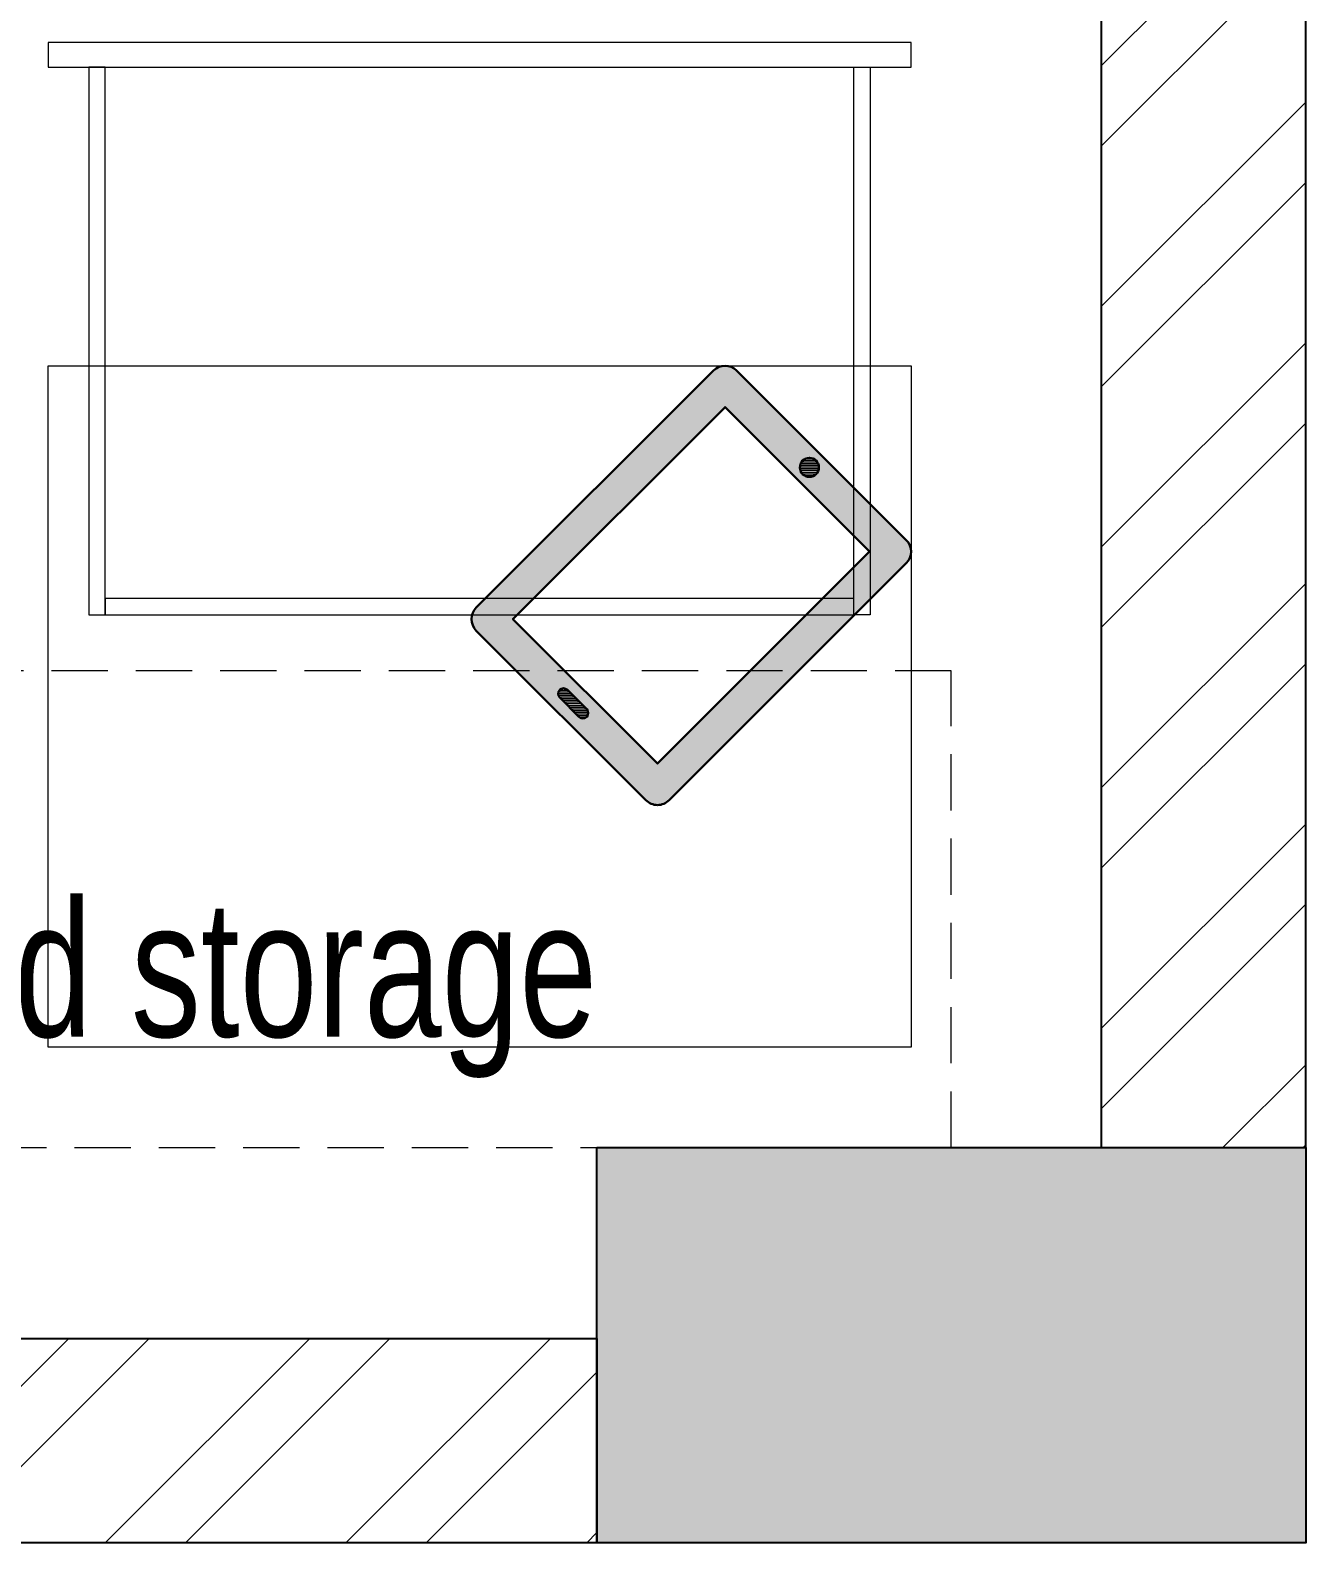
# Model space of a CAD drawing. Header units: feet. Extents: x 9573997 to 9587343, y -6771889 to -6765509.
# Drawn here: x 9586408 to 9587343, y -6771889 to -6770779 of the extents above; entities that cross this region are included whole.
import ezdxf

# ---------------------------------------------------------------- set-up
doc = ezdxf.new("R2010")
doc.units = ezdxf.units.FT
doc.header["$LTSCALE"] = 33
doc.header["$MEASUREMENT"] = 0
doc.linetypes.add('a_p6_plan_L18$0$HIDDEN', pattern=[0.375, 0.25, -0.125])
doc.layers.add('A-WALL', color=1, linetype='Continuous')
doc.layers.add('column', color=10, linetype='Continuous')
for name, color, linetype, lineweight in [('A-WALL HATCH', 251, 'Continuous', 5), ('column hatch', 5, 'Continuous', 0), ('LENS-CURTAIN', 5, 'a_p6_plan_L18$0$HIDDEN', 9), ('LENS-FURNITURE', 13, 'Continuous', 9), ('LENS_DIMENSION', 193, 'Continuous', 0), ('LENS_TEXT', 31, 'Continuous', 5)]:
    doc.layers.add(name, color=color, linetype=linetype, lineweight=lineweight)
doc.styles.get("Standard").update_dxf_attribs({"font": 'GILC____.TTF'})

# ---------------------------------------------------------------- blocks, each defined once
blk = doc.blocks.new('A$Cc8652d2b')
at = {"layer": 'A-WALL HATCH'}
h = blk.add_hatch(dxfattribs=at)
h.set_pattern_fill('ANSI32', color=256, scale=333)
h.set_pattern_definition([(45, (-4178442.682982177, 5460832.991610223), (-88.29995930067012, 88.29995930067012), []), (45, (-4178383.816342742, 5460832.991610223), (-88.29995930067012, 88.29995930067012), [])])
h.paths.add_polyline_path([(-12070, 150), (-6630, 150), (-6630, 0), (-12070, 0)])
h.paths.add_polyline_path([(-5980, 150), (-520, 150), (-520, 0), (-5980, 0)])
h.paths.add_polyline_path([(-150, 290), (0, 290), (0, 5960), (-150, 5960)])
h.paths.add_polyline_path([(-530, 6380), (-5990, 6380), (-5990, 6230), (-530, 6230)])
h.paths.add_polyline_path([(-6630, 6230), (-12090, 6230), (-12090, 6380), (-6630, 6380)])
at = {"layer": 'column hatch'}
h = blk.add_hatch(color=251, dxfattribs=at)
h.dxf.hatch_style = 1
h.paths.add_polyline_path([(-12090, 6380.000000000931), (-12550, 6380.000000000931), (-12550, 5440), (-12090, 5440)])
h.paths.add_polyline_path([(-12545, 285), (-12070, 285), (-12070, 0), (-12545, 0)])
h.paths.add_polyline_path([(-6630, 6380), (-5990, 6380), (-5990, 5930), (-6630, 5930)])
h.paths.add_polyline_path([(-6630, 290), (-5980, 290), (-5980, 0), (-6630, 0)])
h.paths.add_polyline_path([(-530, 6380), (0, 6380), (0, 5960), (-530, 5960)])
h.paths.add_polyline_path([(-519.9999999995343, 290), (0, 290), (0, 0), (-519.9999999995343, 0)])
at = {"layer": 'A-WALL'}
for points in [[(-150, 290), (0, 290), (0, 5960), (-150, 5960)], [(-5980, 150), (-520, 150), (-520, 0), (-5980, 0)]]:
    blk.add_lwpolyline(points, close=True, dxfattribs=at)
at = {"layer": 'column'}
blk.add_lwpolyline([(-519.9999999995343, 290), (0, 290), (0, 0), (-519.9999999995343, 0)], close=True, dxfattribs=at)
blk = doc.blocks.new('TRIAL SET CABINET 633x500')
at = {"layer": 'LENS-FURNITURE'}
h = blk.add_hatch(color=9, dxfattribs=at)
h.dxf.hatch_style = 1
edge = h.paths.add_edge_path()
edge.add_line((-8.54246803093703, -981.9670201920668), (115.9083254579454, -857.5162267031847))
edge.add_arc((107.4230440836399, -849.030945328879), 12.00000000009463, 315, 405)
edge.add_line((115.9083254579454, -840.5456639545736), (-58.03994271345434, -666.5973957831737))
edge.add_arc((-66.52522408775982, -675.0826771574792), 12.00000000009463, 45.00000000000002, 135)
edge.add_line((-75.01050546206531, -666.5973957831737), (-199.4612989509478, -791.0481892720562))
edge.add_arc((-190.9760175766423, -799.5334706454303), 11.99999999943607, 135.0000000031442, 225.0000000031442)
edge.add_line((-199.4612989500165, -808.0187520197359), (-25.5130307786167, -981.967020191136))
edge.add_arc((-17.02774940431148, -973.4817388177615), 11.99999999943605, 224.9999999968574, 314.9999999968578)
h.paths.add_polyline_path([(-17.02774940524252, -955.0969625067663), (89.03826777357607, -849.0309453279477), (-66.52522408775982, -693.4674534666119), (-172.5912412665784, -799.5334706454305)], flags=16)
edge = h.paths.add_edge_path(flags=16)
edge.add_line((-138.2965623782947, -741.9042679787381), (-124.1544267544522, -727.7621323548956))
edge.add_arc((-121.3259996296837, -730.5905594796641), 4.000000000031514, 45.00000000000051, 134.9999999999996, ccw=False)
edge.add_arc((-121.3259996296838, -730.5905594796641), 4.000000000031584, -45.000000000000625, 44.999999999999375, ccw=False)
edge.add_line((-118.4975725049153, -733.4189866044327), (-132.6397081287578, -747.561122228275))
edge.add_arc((-135.4681352535263, -744.7326951035067), 4.000000000031524, 225.0000000000006, 314.99999999999966, ccw=False)
edge.add_arc((-135.4681352535261, -744.7326951035066), 4.000000000031665, 135.0000000000006, 225.0000000000006, ccw=False)
edge = h.paths.add_edge_path(flags=16)
edge.add_arc((44.84409394953398, -910.9027886827243), 7, 0, 360)
at = {"layer": 'LENS-FURNITURE', "lineweight": 0}
h = blk.add_hatch(dxfattribs=at)
h.set_pattern_fill('ANSI31', color=252, scale=10, angle=405)
h.set_pattern_definition([(90, (-3772352.875833935, -3684050.327587578), (-1.25, 2e-16), [])])
edge = h.paths.add_edge_path()
edge.add_line((-138.2965623782947, -741.9042679787381), (-124.1544267544522, -727.7621323548956))
edge.add_arc((-121.3259996296837, -730.5905594796641), 4.000000000031514, 45.00000000000051, 134.9999999999996, ccw=False)
edge.add_arc((-121.3259996296838, -730.5905594796641), 4.000000000031584, -45.000000000000625, 44.999999999999375, ccw=False)
edge.add_line((-118.4975725049153, -733.4189866044327), (-132.6397081287578, -747.561122228275))
edge.add_arc((-135.4681352535263, -744.7326951035067), 4.000000000031524, 225.0000000000006, 314.99999999999966, ccw=False)
edge.add_arc((-135.4681352535261, -744.7326951035066), 4.000000000031665, 135.0000000000006, 225.0000000000006, ccw=False)
edge = h.paths.add_edge_path()
edge.add_arc((44.84409394953398, -910.9027886827243), 7, 0, 360)
at = {"layer": 'LENS-FURNITURE'}
blk.add_lwpolyline([(119.4230440827086, -352.4817388160154), (119.4230440827086, -985.4817388160156), (-380.5769559172913, -985.4817388160156), (-380.5769559172913, -352.4817388160154)], close=True, dxfattribs=at)
at = {"layer": 'LENS-FURNITURE', "color": 146}
for points in [[(338.5359051078558, -352.4817388160154), (338.5359051078558, -985.4817388160156), (356.5359051078559, -985.4817388160156), (356.5359051078559, -352.4817388160154)], [(-63.4640948921442, -382.4817388160154), (-63.4640948921442, -394.4817388160154), (338.5359051078558, -394.4817388160154), (338.5359051078558, -382.4817388160154)], [(-63.4640948921442, -394.4817388160154), (-63.4640948921442, -943.4817388160153), (-51.4640948921442, -943.4817388160153), (-51.4640948921442, -394.4817388160154)], [(-63.4640948921442, -955.4817388160152), (-63.4640948921442, -943.4817388160153), (338.5359051078558, -943.4817388160153), (338.5359051078558, -955.4817388160152)]]:
    blk.add_lwpolyline(points, close=True, dxfattribs=at)
at = {"layer": 'LENS-FURNITURE', "color": 18, "lineweight": 30}
for points in [[(-8.54246803093703, -981.9670201920668), (115.9083254579454, -857.5162267031847, 0.4142135623730951), (115.9083254579454, -840.5456639545736), (-58.03994271345434, -666.5973957831737, 0.4142135623730951), (-75.01050546206531, -666.5973957831737), (-199.4612989509478, -791.0481892720562, 0.4142135623730951), (-199.4612989500165, -808.0187520197359), (-25.51303077861669, -981.967020191136, 0.4142135623730951)], [(-138.2965623782947, -741.9042679787381), (-124.1544267544522, -727.7621323548956, -0.4142135623730951), (-118.4975725049153, -727.7621323548956), (-118.4975725049153, -727.7621323548956, -0.4142135623730951), (-118.4975725049153, -733.4189866044327), (-132.6397081287578, -747.561122228275, -0.4142135623730951), (-138.2965623782947, -747.561122228275), (-138.2965623782947, -747.561122228275, -0.4142135623730951)]]:
    blk.add_lwpolyline(points, format="xyb", close=True, dxfattribs=at)
blk.add_lwpolyline([(-17.02774940524252, -955.0969625067663), (89.03826777357607, -849.0309453279477), (-66.52522408775982, -693.4674534666119), (-172.5912412665784, -799.5334706454305)], close=True, dxfattribs=at)
blk.add_circle((44.84409394953398, -910.9027886827243), 7, dxfattribs=at)

msp = doc.modelspace()

# ---------------------------------------------------------------- linework, layer by layer
at = {"layer": 'LENS-CURTAIN', "ltscale": 5}
msp.add_lwpolyline([(9585883.434826015, -6771248.69395141), (9585883.434826015, -6771598.69395141), (9587083.434826013, -6771598.69395141), (9587083.434826013, -6771248.69395141)], close=True, dxfattribs=at)

# ---------------------------------------------------------------- block references
at = {"layer": 'LENS-FURNITURE', "rotation": 89.99999999999999}
msp.add_blockref('TRIAL SET CABINET 633x500', (9586068.434826015, -6771144.298954677), dxfattribs=at)
at = {"layer": 'LENS_DIMENSION'}
msp.add_blockref('A$Cc8652d2b', (9587343.434826013, -6771888.693951409), dxfattribs=at)

# ---------------------------------------------------------------- texts
at = {"layer": 'LENS_TEXT', "linetype": 'Continuous', "ltscale": 3, "insert": (9586410.457576938, -6771482.463647818), "char_height": 100, "attachment_point": 5}
msp.add_mtext_dynamic_manual_height_columns('over head storage ', width=1270.229173618111, gutter_width=0.9999999999999992, heights=[0], dxfattribs=at)

doc.saveas('drawing.dxf')
